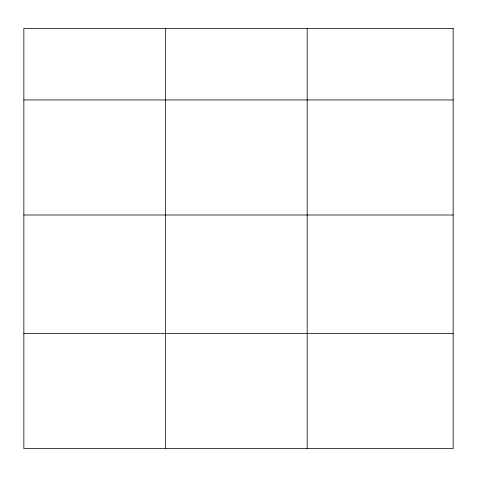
<?xml version="1.0" encoding="UTF-8"?>
<svg xmlns="http://www.w3.org/2000/svg" width="477" height="477" viewBox="0 0 477 477"><rect width="100%" height="100%" fill="white"/><g stroke="black" fill="none" stroke-linecap="round" stroke-linejoin="round"><path stroke-width="0.72" d="M23.85 99.937L453.15 99.937M23.85 215.002L453.15 215.002M23.85 333.548L453.15 333.548M307.188 28.387L307.188 448.613M165.519 28.387L165.519 448.613M453.15 28.387L23.85 28.387L23.85 448.613L453.15 448.613L453.15 28.387"/></g></svg>
